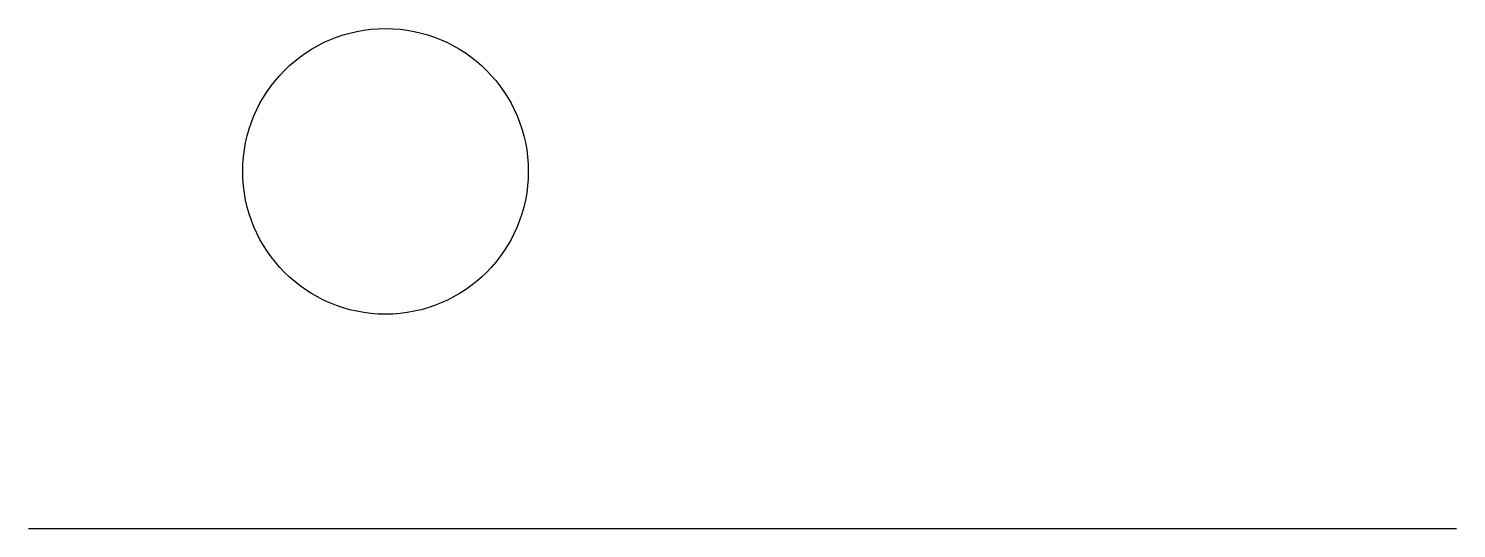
# Model space of a CAD drawing. Header units: millimetres. Extents: x 0 to 100, y 0 to 35.
import ezdxf

# ---------------------------------------------------------------- set-up
doc = ezdxf.new("R2010")
doc.units = ezdxf.units.MM
doc.layers.add('VERIFICADO__GEOMETRY', color=7, linetype='CONTINUOUS')

msp = doc.modelspace()

# ---------------------------------------------------------------- linework, layer by layer
at = {"layer": 'VERIFICADO__GEOMETRY'}
msp.add_line((0, 0), (100, 0), dxfattribs=at)
msp.add_circle((25, 25), 10, dxfattribs=at)

doc.saveas('drawing.dxf')
